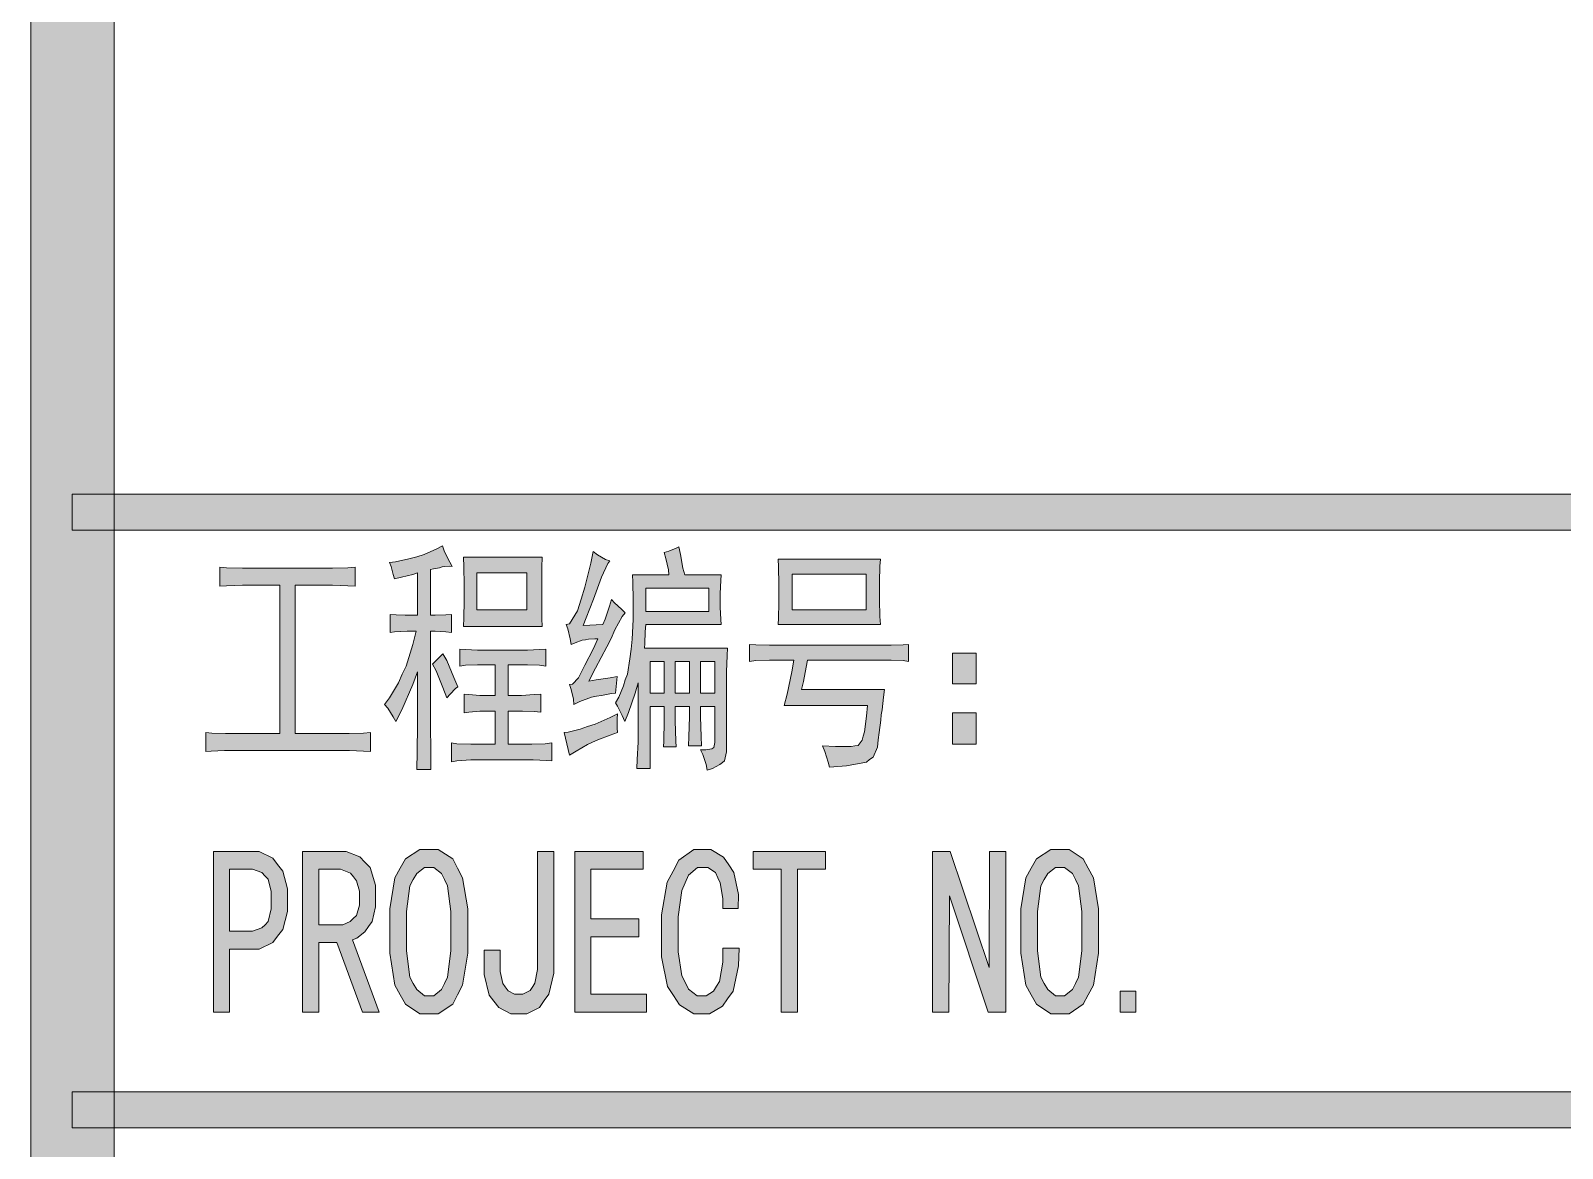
# Model space of a CAD drawing. Header units: millimetres. Extents: x 564 to 880, y 85 to 763.
# Drawn here: x 875.352 to 876.632, y 724.894 to 725.828 of the extents above; entities that cross this region are included whole.
import ezdxf

# ---------------------------------------------------------------- set-up
doc = ezdxf.new("R2010")
doc.units = ezdxf.units.MM

msp = doc.modelspace()

# ---------------------------------------------------------------- hatches: boundary and pattern name
h = msp.add_hatch(color=0)
h.dxf.hatch_style = 2
h.paths.add_polyline_path([(875.4214, 721.7212), (875.3517, 721.7212), (875.3517, 761.7175), (875.4214, 761.7175)])
h = msp.add_hatch(color=0)
h.dxf.hatch_style = 2
h.paths.add_polyline_path([(878.8734, 725.4408), (878.8734, 725.4107), (875.3864, 725.4107), (875.3864, 725.4408)])
h = msp.add_hatch(color=0)
h.dxf.hatch_style = 2
h.paths.add_polyline_path([(875.6515, 725.3835), (875.6565, 725.3843), (875.6679, 725.3868), (875.6744, 725.3885), (875.6805, 725.3903), (875.6912, 725.395), (875.6958, 725.3975), (875.6976, 725.3925), (875.7019, 725.3839), (875.7041, 725.3803), (875.7019, 725.3807), (875.6976, 725.3803), (875.6955, 725.38), (875.6933, 725.3792), (875.6883, 725.3782), (875.6858, 725.3778), (875.6858, 725.3395), (875.6898, 725.3395), (875.6987, 725.3399), (875.7034, 725.3402), (875.7034, 725.3252), (875.6987, 725.3256), (875.6898, 725.3263), (875.6858, 725.3263), (875.6858, 725.2572), (875.6858, 725.2483), (875.6862, 725.2254), (875.6862, 725.2107), (875.6744, 725.2107), (875.6747, 725.2254), (875.6751, 725.2479), (875.6751, 725.2562), (875.6751, 725.2923), (875.6712, 725.2816), (875.6619, 725.2605), (875.6568, 725.2508), (875.6547, 725.2547), (875.6501, 725.2619), (875.6475, 725.2651), (875.6515, 725.2705), (875.659, 725.283), (875.6622, 725.2902), (875.6654, 725.297), (875.6712, 725.3152), (875.674, 725.3263), (875.6665, 725.3263), (875.6558, 725.3256), (875.6522, 725.3252), (875.6522, 725.3402), (875.6572, 725.3399), (875.6647, 725.3395), (875.6669, 725.3395), (875.6751, 725.3395), (875.6751, 725.3749), (875.6712, 725.3735), (875.6615, 725.3714), (875.6558, 725.3699), (875.6547, 725.3735), (875.6529, 725.3803)])
h = msp.add_hatch(color=0)
h.dxf.hatch_style = 2
h.paths.add_polyline_path([(875.8357, 725.385), (875.834, 725.3828), (875.8289, 725.3714), (875.8254, 725.3621), (875.8221, 725.3531), (875.8161, 725.3374), (875.8136, 725.3309), (875.83, 725.3317), (875.8318, 725.3363), (875.8354, 725.347), (875.8372, 725.3528), (875.8397, 725.3499), (875.8454, 725.3445), (875.8486, 725.3417), (875.8461, 725.3385), (875.84, 725.3274), (875.8368, 725.3202), (875.8332, 725.3131), (875.8239, 725.2952), (875.8182, 725.2844), (875.8243, 725.2855), (875.8361, 725.2873), (875.8418, 725.2884), (875.8404, 725.2744), (875.8372, 725.2741), (875.8289, 725.2726), (875.8247, 725.2719), (875.8204, 725.2712), (875.8107, 725.2676), (875.8057, 725.2651), (875.8053, 725.2694), (875.8035, 725.2776), (875.8021, 725.2816), (875.8046, 725.2819), (875.8096, 725.2873), (875.8121, 725.2923), (875.815, 725.2977), (875.8218, 725.3113), (875.8257, 725.3198), (875.8232, 725.3198), (875.8179, 725.3195), (875.8153, 725.3191), (875.8125, 725.3188), (875.8068, 725.3166), (875.8035, 725.3152), (875.8025, 725.3198), (875.8007, 725.3281), (875.7992, 725.3317), (875.8021, 725.3324), (875.8086, 725.3431), (875.8118, 725.3531), (875.815, 725.3631), (875.82, 725.3832), (875.8218, 725.3928), (875.8254, 725.39), (875.8322, 725.386)])
h = msp.add_hatch(color=0)
h.paths.add_polyline_path([(875.8933, 725.3968), (875.8948, 725.3903), (875.8969, 725.3789), (875.8984, 725.3732), (875.9288, 725.3732), (875.9284, 725.3685), (875.9281, 725.3578), (875.9281, 725.352), (875.9281, 725.3463), (875.9284, 725.3359), (875.9288, 725.3317), (875.8658, 725.3317), (875.8654, 725.3256), (875.8651, 725.3159), (875.8647, 725.312), (875.9341, 725.312), (875.9338, 725.3059), (875.9334, 725.2923), (875.9334, 725.2855), (875.9334, 725.2311), (875.9334, 725.2254), (875.9316, 725.2179), (875.9298, 725.2164), (875.9277, 725.2147), (875.9216, 725.2114), (875.917, 725.21), (875.9162, 725.2147), (875.9134, 725.2232), (875.9116, 725.2272), (875.9159, 725.2272), (875.9209, 725.2279), (875.9227, 725.229), (875.9234, 725.2333), (875.9234, 725.2368), (875.9234, 725.2633), (875.9116, 725.2633), (875.9116, 725.2547), (875.912, 725.2383), (875.9123, 725.2304), (875.9016, 725.2304), (875.9019, 725.2383), (875.9023, 725.2547), (875.9023, 725.2633), (875.8905, 725.2633), (875.8905, 725.2512), (875.8908, 725.2343), (875.8912, 725.2297), (875.8805, 725.2297), (875.8808, 725.2343), (875.8812, 725.2512), (875.8812, 725.2633), (875.8694, 725.2633), (875.8694, 725.2114), (875.8583, 725.2114), (875.8586, 725.219), (875.8594, 725.2336), (875.8594, 725.2408), (875.8594, 725.283), (875.8569, 725.2744), (875.8515, 725.2583), (875.8483, 725.2508), (875.8461, 725.2558), (875.8422, 725.2637), (875.8404, 725.2665), (875.8433, 725.2712), (875.8472, 725.2805), (875.8486, 725.2855), (875.8504, 725.2902), (875.8526, 725.303), (875.8536, 725.3113), (875.8543, 725.3195), (875.8554, 725.3359), (875.8554, 725.3442), (875.8554, 725.3524), (875.8551, 725.3671), (875.8547, 725.3732), (875.8851, 725.3732), (875.8848, 725.3775), (875.8826, 725.3871), (875.8812, 725.3921), (875.8851, 725.3932), (875.8912, 725.3957)])
h.paths.add_polyline_path([(875.9184, 725.3427), (875.9184, 725.3621), (875.8658, 725.3621), (875.8658, 725.3427)])
h.paths.add_polyline_path([(875.9023, 725.2744), (875.9023, 725.3009), (875.8905, 725.3009), (875.8905, 725.2744)])
h.paths.add_polyline_path([(875.9234, 725.2744), (875.9234, 725.3009), (875.9116, 725.3009), (875.9116, 725.2744)])
h.paths.add_polyline_path([(875.8812, 725.2744), (875.8812, 725.3009), (875.8694, 725.3009), (875.8694, 725.2744)])
h = msp.add_hatch(color=0)
h.dxf.hatch_style = 2
h.paths.add_polyline_path([(875.5967, 725.3789), (875.6039, 725.3789), (875.6168, 725.3792), (875.6229, 725.3796), (875.6229, 725.3639), (875.6168, 725.3642), (875.6039, 725.3646), (875.5967, 725.3646), (875.5728, 725.3646), (875.5728, 725.2408), (875.6111, 725.2408), (875.6178, 725.2408), (875.63, 725.2411), (875.6357, 725.2415), (875.6357, 725.2258), (875.63, 725.2261), (875.6182, 725.2265), (875.6114, 725.2265), (875.5202, 725.2265), (875.5137, 725.2265), (875.5026, 725.2261), (875.498, 725.2258), (875.498, 725.2415), (875.503, 725.2411), (875.5144, 725.2408), (875.5209, 725.2408), (875.5599, 725.2408), (875.5599, 725.3646), (875.5363, 725.3646), (875.5288, 725.3646), (875.5155, 725.3642), (875.5098, 725.3639), (875.5098, 725.3796), (875.5155, 725.3792), (875.5288, 725.3789), (875.5363, 725.3789)])
h = msp.add_hatch(color=0)
h.paths.add_polyline_path([(875.7792, 725.3882), (875.7789, 725.3796), (875.7789, 725.3639), (875.7789, 725.3567), (875.7789, 725.3499), (875.7789, 725.3367), (875.7792, 725.3302), (875.7134, 725.3302), (875.7137, 725.3374), (875.7141, 725.3517), (875.7141, 725.3585), (875.7141, 725.3649), (875.7137, 725.38), (875.7134, 725.3882)])
h.paths.add_polyline_path([(875.7663, 725.3442), (875.7663, 725.3749), (875.7245, 725.3749), (875.7245, 725.3442)])
h = msp.add_hatch(color=0)
h.paths.add_polyline_path([(876.0619, 725.3864), (876.0615, 725.3807), (876.0611, 725.3674), (876.0611, 725.3599), (876.0611, 725.3524), (876.0615, 725.3385), (876.0619, 725.3317), (875.9764, 725.3317), (875.9767, 725.337), (875.9771, 725.3499), (875.9771, 725.3574), (875.9771, 725.3653), (875.9767, 725.38), (875.9764, 725.3864)])
h.paths.add_polyline_path([(876.0501, 725.3442), (876.0501, 725.3739), (875.9882, 725.3739), (875.9882, 725.3442)])
h = msp.add_hatch(color=0)
h.dxf.hatch_style = 2
h.paths.add_polyline_path([(876.0654, 725.3145), (876.0708, 725.3145), (876.0808, 725.3148), (876.0855, 725.3152), (876.0855, 725.3009), (876.0808, 725.3016), (876.0708, 725.302), (876.0654, 725.302), (876.001, 725.302), (876, 725.2962), (875.9975, 725.2841), (875.996, 725.2776), (876.0654, 725.2776), (876.0644, 725.2712), (876.0633, 725.2605), (876.0626, 725.2562), (876.0622, 725.2519), (876.0608, 725.2415), (876.0601, 725.2354), (876.0594, 725.2293), (876.0558, 725.2211), (876.0529, 725.219), (876.0504, 725.2168), (876.0336, 725.2136), (876.0193, 725.2125), (876.0182, 725.2168), (876.0154, 725.2258), (876.0136, 725.2304), (876.0243, 725.23), (876.0375, 725.23), (876.0404, 725.2304), (876.0433, 725.2308), (876.0468, 725.2351), (876.0476, 725.2386), (876.0486, 725.2422), (876.0504, 725.2551), (876.0511, 725.264), (875.9814, 725.264), (875.9839, 725.2737), (875.9878, 725.2923), (875.9896, 725.302), (875.9753, 725.302), (875.9692, 725.302), (875.9577, 725.3016), (875.9524, 725.3009), (875.9524, 725.3152), (875.9577, 725.3148), (875.9692, 725.3145), (875.9753, 725.3145)])
h = msp.add_hatch(color=0)
h.dxf.hatch_style = 2
h.paths.add_polyline_path([(875.6962, 725.3073), (875.6994, 725.3016), (875.7055, 725.2876), (875.7087, 725.2798), (875.7069, 725.2783), (875.7023, 725.2737), (875.6994, 725.2705), (875.6962, 725.2791), (875.6905, 725.293), (875.6876, 725.2987), (875.6894, 725.3005), (875.6937, 725.3048)])
h = msp.add_hatch(color=0)
h.dxf.hatch_style = 2
h.paths.add_polyline_path([(875.7624, 725.3105), (875.767, 725.3105), (875.7771, 725.3109), (875.7824, 725.3113), (875.7824, 725.297), (875.7771, 725.2977), (875.767, 725.298), (875.7624, 725.298), (875.7509, 725.298), (875.7509, 725.2726), (875.7574, 725.2726), (875.762, 725.2726), (875.7724, 725.2733), (875.7781, 725.2737), (875.7781, 725.2587), (875.7724, 725.259), (875.7628, 725.2594), (875.7592, 725.2594), (875.7509, 725.2594), (875.7509, 725.2318), (875.7653, 725.2318), (875.7706, 725.2318), (875.7817, 725.2322), (875.7874, 725.2329), (875.7874, 725.2179), (875.7828, 725.2182), (875.7717, 725.2186), (875.7653, 725.2186), (875.7259, 725.2186), (875.7195, 725.2186), (875.708, 725.2179), (875.7034, 725.2172), (875.7034, 725.2329), (875.708, 725.2322), (875.7195, 725.2318), (875.7259, 725.2318), (875.7399, 725.2318), (875.7399, 725.2594), (875.7316, 725.2594), (875.727, 725.2594), (875.718, 725.2587), (875.7141, 725.258), (875.7141, 725.2737), (875.718, 725.2733), (875.727, 725.2726), (875.7316, 725.2726), (875.7399, 725.2726), (875.7399, 725.298), (875.7306, 725.298), (875.7252, 725.298), (875.7152, 725.2977), (875.7105, 725.297), (875.7105, 725.3113), (875.7152, 725.3109), (875.7252, 725.3105), (875.7306, 725.3105)])
h = msp.add_hatch(color=0)
h.dxf.hatch_style = 2
h.paths.add_polyline_path([(876.1223, 725.308), (876.142, 725.308), (876.142, 725.2823), (876.1223, 725.2823)])
h = msp.add_hatch(color=0)
h.dxf.hatch_style = 2
h.paths.add_polyline_path([(875.8422, 725.2572), (875.8418, 725.2529), (875.8418, 725.2451), (875.8422, 725.2415), (875.8361, 725.2393), (875.8257, 725.2354), (875.8214, 725.2336), (875.8171, 725.2315), (875.8075, 725.2261), (875.8021, 725.2225), (875.7975, 725.2415), (875.801, 725.2419), (875.8111, 725.2444), (875.8171, 725.2465), (875.8236, 725.2486), (875.8361, 725.254)])
h = msp.add_hatch(color=0)
h.dxf.hatch_style = 2
h.paths.add_polyline_path([(876.1223, 725.258), (876.142, 725.258), (876.142, 725.2318), (876.1223, 725.2318)])
h = msp.add_hatch(color=0)
h.paths.add_polyline_path([(875.5663, 725.1012), (875.5663, 725.0919), (875.5624, 725.0769), (875.5581, 725.0715), (875.5542, 725.0662), (875.5427, 725.0605), (875.5352, 725.0605), (875.518, 725.0605), (875.518, 725.0079), (875.5044, 725.0079), (875.5044, 725.142), (875.5352, 725.142), (875.5427, 725.142), (875.5542, 725.1367), (875.5581, 725.1313), (875.5624, 725.1256), (875.5663, 725.1109)])
h.paths.add_polyline_path([(875.5527, 725.1012), (875.5527, 725.1088), (875.5502, 725.1191), (875.5477, 725.1216), (875.5449, 725.1245), (875.537, 725.1274), (875.5316, 725.1274), (875.518, 725.1274), (875.518, 725.0755), (875.5316, 725.0755), (875.537, 725.0755), (875.5449, 725.0783), (875.5477, 725.0808), (875.5502, 725.0837), (875.5527, 725.0941)])
h = msp.add_hatch(color=0)
h.paths.add_polyline_path([(875.6429, 725.0079), (875.6289, 725.0079), (875.6075, 725.0662), (875.5924, 725.0662), (875.5924, 725.0079), (875.5789, 725.0079), (875.5789, 725.142), (875.6082, 725.142), (875.6153, 725.142), (875.6268, 725.1377), (875.6311, 725.1331), (875.6354, 725.1288), (875.64, 725.1141), (875.64, 725.1037), (875.64, 725.0959), (875.6372, 725.0837), (875.634, 725.0794), (875.6311, 725.0751), (875.6243, 725.0698), (875.6207, 725.0683)])
h.paths.add_polyline_path([(875.6264, 725.1037), (875.6264, 725.1091), (875.6239, 725.1177), (875.6214, 725.1209), (875.6189, 725.1241), (875.6107, 725.1274), (875.6053, 725.1274), (875.5924, 725.1274), (875.5924, 725.0808), (875.6089, 725.0808), (875.6125, 725.0808), (875.6186, 725.0837), (875.6211, 725.0862), (875.6239, 725.0887), (875.6264, 725.0973)])
h = msp.add_hatch(color=0)
h.paths.add_polyline_path([(875.717, 725.0755), (875.717, 725.0572), (875.7127, 725.0304), (875.7084, 725.0225), (875.7044, 725.0147), (875.6923, 725.0064), (875.6848, 725.0064), (875.6769, 725.0064), (875.6651, 725.0147), (875.6604, 725.0225), (875.6561, 725.0304), (875.6518, 725.0572), (875.6518, 725.0755), (875.6518, 725.0941), (875.6561, 725.1202), (875.6604, 725.1281), (875.6651, 725.1359), (875.6769, 725.1438), (875.6848, 725.1438), (875.6923, 725.1438), (875.7044, 725.1359), (875.7084, 725.1281), (875.7127, 725.1202), (875.717, 725.0941)])
h.paths.add_polyline_path([(875.703, 725.0755), (875.703, 725.0919), (875.7001, 725.1134), (875.6976, 725.1188), (875.6951, 725.1238), (875.6887, 725.1288), (875.6848, 725.1288), (875.6808, 725.1288), (875.6744, 725.1238), (875.6715, 725.1188), (875.6687, 725.1134), (875.6658, 725.0919), (875.6658, 725.0755), (875.6658, 725.059), (875.6687, 725.0372), (875.6715, 725.0318), (875.6744, 725.0268), (875.6808, 725.0215), (875.6848, 725.0215), (875.6887, 725.0215), (875.6951, 725.0268), (875.6976, 725.0318), (875.7001, 725.0372), (875.703, 725.059)])
h = msp.add_hatch(color=0)
h.dxf.hatch_style = 2
h.paths.add_polyline_path([(875.7889, 725.0526), (875.7889, 725.0404), (875.7849, 725.0229), (875.781, 725.0175), (875.7771, 725.0118), (875.7663, 725.0064), (875.7595, 725.0064), (875.7531, 725.0064), (875.7431, 725.0118), (875.7388, 725.0172), (875.7348, 725.0222), (875.7306, 725.0393), (875.7306, 725.0512), (875.7306, 725.0597), (875.7441, 725.0597), (875.7441, 725.0486), (875.7441, 725.0418), (875.7463, 725.0318), (875.7484, 725.029), (875.7509, 725.0257), (875.756, 725.0229), (875.7588, 725.0229), (875.7631, 725.0229), (875.7692, 725.0261), (875.7713, 725.0293), (875.7731, 725.0322), (875.7753, 725.0436), (875.7753, 725.0519), (875.7753, 725.142), (875.7889, 725.142)])
h = msp.add_hatch(color=0)
h.dxf.hatch_style = 2
h.paths.add_polyline_path([(875.8665, 725.0079), (875.8064, 725.0079), (875.8064, 725.142), (875.8636, 725.142), (875.8636, 725.1274), (875.82, 725.1274), (875.82, 725.0859), (875.8601, 725.0859), (875.8601, 725.0708), (875.82, 725.0708), (875.82, 725.0229), (875.8665, 725.0229)])
h = msp.add_hatch(color=0)
h.dxf.hatch_style = 2
h.paths.add_polyline_path([(875.9438, 725.0615), (875.9434, 725.0465), (875.9388, 725.0254), (875.9341, 725.019), (875.9298, 725.0129), (875.9191, 725.0064), (875.913, 725.0064), (875.9059, 725.0064), (875.8941, 725.0139), (875.8891, 725.0218), (875.884, 725.0293), (875.879, 725.054), (875.879, 725.0708), (875.879, 725.0891), (875.8837, 725.1166), (875.8887, 725.1256), (875.8933, 725.1349), (875.9059, 725.1438), (875.9137, 725.1438), (875.9202, 725.1438), (875.9309, 725.1374), (875.9352, 725.1309), (875.9395, 725.1245), (875.9434, 725.1063), (875.9431, 725.0944), (875.9302, 725.0944), (875.9302, 725.103), (875.9281, 725.1159), (875.9259, 725.1202), (875.9241, 725.1245), (875.9177, 725.1288), (875.9137, 725.1288), (875.9091, 725.1288), (875.9016, 725.1224), (875.8987, 725.1159), (875.8959, 725.1095), (875.893, 725.0876), (875.893, 725.0723), (875.893, 725.0583), (875.8959, 725.0383), (875.8987, 725.0329), (875.9016, 725.0272), (875.9087, 725.0215), (875.913, 725.0215), (875.9162, 725.0215), (875.9223, 725.0254), (875.9248, 725.0297), (875.9273, 725.0336), (875.9302, 725.0497), (875.9302, 725.0615)])
h = msp.add_hatch(color=0)
h.dxf.hatch_style = 2
h.paths.add_polyline_path([(876.0161, 725.1274), (875.9925, 725.1274), (875.9925, 725.0079), (875.9789, 725.0079), (875.9789, 725.1274), (875.9556, 725.1274), (875.9556, 725.142), (876.0161, 725.142)])
h = msp.add_hatch(color=0)
h.dxf.hatch_style = 2
h.paths.add_polyline_path([(876.1667, 725.0079), (876.152, 725.0079), (876.1198, 725.1052), (876.1191, 725.0079), (876.1055, 725.0079), (876.1055, 725.142), (876.1202, 725.142), (876.1527, 725.0451), (876.1531, 725.142), (876.1667, 725.142)])
h = msp.add_hatch(color=0)
h.paths.add_polyline_path([(876.2443, 725.0755), (876.2443, 725.0572), (876.24, 725.0304), (876.2357, 725.0225), (876.2315, 725.0147), (876.2196, 725.0064), (876.2121, 725.0064), (876.2043, 725.0064), (876.1925, 725.0147), (876.1878, 725.0225), (876.1835, 725.0304), (876.1792, 725.0572), (876.1792, 725.0755), (876.1792, 725.0941), (876.1835, 725.1202), (876.1878, 725.1281), (876.1925, 725.1359), (876.2043, 725.1438), (876.2121, 725.1438), (876.2196, 725.1438), (876.2315, 725.1359), (876.2357, 725.1281), (876.24, 725.1202), (876.2443, 725.0941)])
h.paths.add_polyline_path([(876.2304, 725.0755), (876.2304, 725.0919), (876.2275, 725.1134), (876.225, 725.1188), (876.2225, 725.1238), (876.2157, 725.1288), (876.2121, 725.1288), (876.2082, 725.1288), (876.2018, 725.1238), (876.1989, 725.1188), (876.196, 725.1134), (876.1932, 725.0919), (876.1932, 725.0755), (876.1932, 725.059), (876.196, 725.0372), (876.1989, 725.0318), (876.2018, 725.0268), (876.2082, 725.0215), (876.2121, 725.0215), (876.2157, 725.0215), (876.2225, 725.0268), (876.225, 725.0318), (876.2275, 725.0372), (876.2304, 725.059)])
h = msp.add_hatch(color=0)
h.dxf.hatch_style = 2
h.paths.add_polyline_path([(876.2755, 725.0079), (876.2622, 725.0079), (876.2622, 725.0254), (876.2755, 725.0254)])
h = msp.add_hatch(color=0)
h.dxf.hatch_style = 2
h.paths.add_polyline_path([(878.8734, 724.9413), (878.8734, 724.9113), (875.3864, 724.9113), (875.3864, 724.9413)])

# ---------------------------------------------------------------- linework, layer by layer
at = {"color": 0, "lineweight": 0}
for points in [[(875.4214, 721.7212), (875.3517, 721.7212), (875.3517, 761.7175), (875.4214, 761.7175)], [(878.8734, 725.4408), (878.8734, 725.4107), (875.3864, 725.4107), (875.3864, 725.4408)], [(875.6515, 725.3835), (875.6565, 725.3843), (875.6679, 725.3868), (875.6744, 725.3885), (875.6805, 725.3903), (875.6912, 725.395), (875.6958, 725.3975), (875.6976, 725.3925), (875.7019, 725.3839), (875.7041, 725.3803), (875.7019, 725.3807), (875.6976, 725.3803), (875.6955, 725.38), (875.6933, 725.3792), (875.6883, 725.3782), (875.6858, 725.3778), (875.6858, 725.3395), (875.6898, 725.3395), (875.6987, 725.3399), (875.7034, 725.3402), (875.7034, 725.3252), (875.6987, 725.3256), (875.6898, 725.3263), (875.6858, 725.3263), (875.6858, 725.2572), (875.6858, 725.2483), (875.6862, 725.2254), (875.6862, 725.2107), (875.6744, 725.2107), (875.6747, 725.2254), (875.6751, 725.2479), (875.6751, 725.2562), (875.6751, 725.2923), (875.6712, 725.2816), (875.6619, 725.2605), (875.6568, 725.2508), (875.6547, 725.2547), (875.6501, 725.2619), (875.6475, 725.2651), (875.6515, 725.2705), (875.659, 725.283), (875.6622, 725.2902), (875.6654, 725.297), (875.6712, 725.3152), (875.674, 725.3263), (875.6665, 725.3263), (875.6558, 725.3256), (875.6522, 725.3252), (875.6522, 725.3402), (875.6572, 725.3399), (875.6647, 725.3395), (875.6669, 725.3395), (875.6751, 725.3395), (875.6751, 725.3749), (875.6712, 725.3735), (875.6615, 725.3714), (875.6558, 725.3699), (875.6547, 725.3735), (875.6529, 725.3803)], [(875.8357, 725.385), (875.834, 725.3828), (875.8289, 725.3714), (875.8254, 725.3621), (875.8221, 725.3531), (875.8161, 725.3374), (875.8136, 725.3309), (875.83, 725.3317), (875.8318, 725.3363), (875.8354, 725.347), (875.8372, 725.3528), (875.8397, 725.3499), (875.8454, 725.3445), (875.8486, 725.3417), (875.8461, 725.3385), (875.84, 725.3274), (875.8368, 725.3202), (875.8332, 725.3131), (875.8239, 725.2952), (875.8182, 725.2844), (875.8243, 725.2855), (875.8361, 725.2873), (875.8418, 725.2884), (875.8404, 725.2744), (875.8372, 725.2741), (875.8289, 725.2726), (875.8247, 725.2719), (875.8204, 725.2712), (875.8107, 725.2676), (875.8057, 725.2651), (875.8053, 725.2694), (875.8035, 725.2776), (875.8021, 725.2816), (875.8046, 725.2819), (875.8096, 725.2873), (875.8121, 725.2923), (875.815, 725.2977), (875.8218, 725.3113), (875.8257, 725.3198), (875.8232, 725.3198), (875.8179, 725.3195), (875.8153, 725.3191), (875.8125, 725.3188), (875.8068, 725.3166), (875.8035, 725.3152), (875.8025, 725.3198), (875.8007, 725.3281), (875.7992, 725.3317), (875.8021, 725.3324), (875.8086, 725.3431), (875.8118, 725.3531), (875.815, 725.3631), (875.82, 725.3832), (875.8218, 725.3928), (875.8254, 725.39), (875.8322, 725.386)], [(875.8933, 725.3968), (875.8948, 725.3903), (875.8969, 725.3789), (875.8984, 725.3732), (875.9288, 725.3732), (875.9284, 725.3685), (875.9281, 725.3578), (875.9281, 725.352), (875.9281, 725.3463), (875.9284, 725.3359), (875.9288, 725.3317), (875.8658, 725.3317), (875.8654, 725.3256), (875.8651, 725.3159), (875.8647, 725.312), (875.9341, 725.312), (875.9338, 725.3059), (875.9334, 725.2923), (875.9334, 725.2855), (875.9334, 725.2311), (875.9334, 725.2254), (875.9316, 725.2179), (875.9298, 725.2164), (875.9277, 725.2147), (875.9216, 725.2114), (875.917, 725.21), (875.9162, 725.2147), (875.9134, 725.2232), (875.9116, 725.2272), (875.9159, 725.2272), (875.9209, 725.2279), (875.9227, 725.229), (875.9234, 725.2333), (875.9234, 725.2368), (875.9234, 725.2633), (875.9116, 725.2633), (875.9116, 725.2547), (875.912, 725.2383), (875.9123, 725.2304), (875.9016, 725.2304), (875.9019, 725.2383), (875.9023, 725.2547), (875.9023, 725.2633), (875.8905, 725.2633), (875.8905, 725.2512), (875.8908, 725.2343), (875.8912, 725.2297), (875.8805, 725.2297), (875.8808, 725.2343), (875.8812, 725.2512), (875.8812, 725.2633), (875.8694, 725.2633), (875.8694, 725.2114), (875.8583, 725.2114), (875.8586, 725.219), (875.8594, 725.2336), (875.8594, 725.2408), (875.8594, 725.283), (875.8569, 725.2744), (875.8515, 725.2583), (875.8483, 725.2508), (875.8461, 725.2558), (875.8422, 725.2637), (875.8404, 725.2665), (875.8433, 725.2712), (875.8472, 725.2805), (875.8486, 725.2855), (875.8504, 725.2902), (875.8526, 725.303), (875.8536, 725.3113), (875.8543, 725.3195), (875.8554, 725.3359), (875.8554, 725.3442), (875.8554, 725.3524), (875.8551, 725.3671), (875.8547, 725.3732), (875.8851, 725.3732), (875.8848, 725.3775), (875.8826, 725.3871), (875.8812, 725.3921), (875.8851, 725.3932), (875.8912, 725.3957)], [(875.5967, 725.3789), (875.6039, 725.3789), (875.6168, 725.3792), (875.6229, 725.3796), (875.6229, 725.3639), (875.6168, 725.3642), (875.6039, 725.3646), (875.5967, 725.3646), (875.5728, 725.3646), (875.5728, 725.2408), (875.6111, 725.2408), (875.6178, 725.2408), (875.63, 725.2411), (875.6357, 725.2415), (875.6357, 725.2258), (875.63, 725.2261), (875.6182, 725.2265), (875.6114, 725.2265), (875.5202, 725.2265), (875.5137, 725.2265), (875.5026, 725.2261), (875.498, 725.2258), (875.498, 725.2415), (875.503, 725.2411), (875.5144, 725.2408), (875.5209, 725.2408), (875.5599, 725.2408), (875.5599, 725.3646), (875.5363, 725.3646), (875.5288, 725.3646), (875.5155, 725.3642), (875.5098, 725.3639), (875.5098, 725.3796), (875.5155, 725.3792), (875.5288, 725.3789), (875.5363, 725.3789)], [(875.7792, 725.3882), (875.7789, 725.3796), (875.7789, 725.3639), (875.7789, 725.3567), (875.7789, 725.3499), (875.7789, 725.3367), (875.7792, 725.3302), (875.7134, 725.3302), (875.7137, 725.3374), (875.7141, 725.3517), (875.7141, 725.3585), (875.7141, 725.3649), (875.7137, 725.38), (875.7134, 725.3882)], [(876.0619, 725.3864), (876.0615, 725.3807), (876.0611, 725.3674), (876.0611, 725.3599), (876.0611, 725.3524), (876.0615, 725.3385), (876.0619, 725.3317), (875.9764, 725.3317), (875.9767, 725.337), (875.9771, 725.3499), (875.9771, 725.3574), (875.9771, 725.3653), (875.9767, 725.38), (875.9764, 725.3864)], [(875.7663, 725.3442), (875.7663, 725.3749), (875.7245, 725.3749), (875.7245, 725.3442)], [(876.0501, 725.3442), (876.0501, 725.3739), (875.9882, 725.3739), (875.9882, 725.3442)], [(875.9184, 725.3427), (875.9184, 725.3621), (875.8658, 725.3621), (875.8658, 725.3427)], [(876.0654, 725.3145), (876.0708, 725.3145), (876.0808, 725.3148), (876.0855, 725.3152), (876.0855, 725.3009), (876.0808, 725.3016), (876.0708, 725.302), (876.0654, 725.302), (876.001, 725.302), (876, 725.2962), (875.9975, 725.2841), (875.996, 725.2776), (876.0654, 725.2776), (876.0644, 725.2712), (876.0633, 725.2605), (876.0626, 725.2562), (876.0622, 725.2519), (876.0608, 725.2415), (876.0601, 725.2354), (876.0594, 725.2293), (876.0558, 725.2211), (876.0529, 725.219), (876.0504, 725.2168), (876.0336, 725.2136), (876.0193, 725.2125), (876.0182, 725.2168), (876.0154, 725.2258), (876.0136, 725.2304), (876.0243, 725.23), (876.0375, 725.23), (876.0404, 725.2304), (876.0433, 725.2308), (876.0468, 725.2351), (876.0476, 725.2386), (876.0486, 725.2422), (876.0504, 725.2551), (876.0511, 725.264), (875.9814, 725.264), (875.9839, 725.2737), (875.9878, 725.2923), (875.9896, 725.302), (875.9753, 725.302), (875.9692, 725.302), (875.9577, 725.3016), (875.9524, 725.3009), (875.9524, 725.3152), (875.9577, 725.3148), (875.9692, 725.3145), (875.9753, 725.3145)], [(875.6962, 725.3073), (875.6994, 725.3016), (875.7055, 725.2876), (875.7087, 725.2798), (875.7069, 725.2783), (875.7023, 725.2737), (875.6994, 725.2705), (875.6962, 725.2791), (875.6905, 725.293), (875.6876, 725.2987), (875.6894, 725.3005), (875.6937, 725.3048)], [(875.7624, 725.3105), (875.767, 725.3105), (875.7771, 725.3109), (875.7824, 725.3113), (875.7824, 725.297), (875.7771, 725.2977), (875.767, 725.298), (875.7624, 725.298), (875.7509, 725.298), (875.7509, 725.2726), (875.7574, 725.2726), (875.762, 725.2726), (875.7724, 725.2733), (875.7781, 725.2737), (875.7781, 725.2587), (875.7724, 725.259), (875.7628, 725.2594), (875.7592, 725.2594), (875.7509, 725.2594), (875.7509, 725.2318), (875.7653, 725.2318), (875.7706, 725.2318), (875.7817, 725.2322), (875.7874, 725.2329), (875.7874, 725.2179), (875.7828, 725.2182), (875.7717, 725.2186), (875.7653, 725.2186), (875.7259, 725.2186), (875.7195, 725.2186), (875.708, 725.2179), (875.7034, 725.2172), (875.7034, 725.2329), (875.708, 725.2322), (875.7195, 725.2318), (875.7259, 725.2318), (875.7399, 725.2318), (875.7399, 725.2594), (875.7316, 725.2594), (875.727, 725.2594), (875.718, 725.2587), (875.7141, 725.258), (875.7141, 725.2737), (875.718, 725.2733), (875.727, 725.2726), (875.7316, 725.2726), (875.7399, 725.2726), (875.7399, 725.298), (875.7306, 725.298), (875.7252, 725.298), (875.7152, 725.2977), (875.7105, 725.297), (875.7105, 725.3113), (875.7152, 725.3109), (875.7252, 725.3105), (875.7306, 725.3105)], [(875.8812, 725.2744), (875.8812, 725.3009), (875.8694, 725.3009), (875.8694, 725.2744)], [(875.9023, 725.2744), (875.9023, 725.3009), (875.8905, 725.3009), (875.8905, 725.2744)], [(875.9234, 725.2744), (875.9234, 725.3009), (875.9116, 725.3009), (875.9116, 725.2744)], [(876.1223, 725.308), (876.142, 725.308), (876.142, 725.2823), (876.1223, 725.2823)], [(875.8422, 725.2572), (875.8418, 725.2529), (875.8418, 725.2451), (875.8422, 725.2415), (875.8361, 725.2393), (875.8257, 725.2354), (875.8214, 725.2336), (875.8171, 725.2315), (875.8075, 725.2261), (875.8021, 725.2225), (875.7975, 725.2415), (875.801, 725.2419), (875.8111, 725.2444), (875.8171, 725.2465), (875.8236, 725.2486), (875.8361, 725.254)], [(876.1223, 725.258), (876.142, 725.258), (876.142, 725.2318), (876.1223, 725.2318)], [(875.5663, 725.1012), (875.5663, 725.0919), (875.5624, 725.0769), (875.5581, 725.0715), (875.5542, 725.0662), (875.5427, 725.0605), (875.5352, 725.0605), (875.518, 725.0605), (875.518, 725.0079), (875.5044, 725.0079), (875.5044, 725.142), (875.5352, 725.142), (875.5427, 725.142), (875.5542, 725.1367), (875.5581, 725.1313), (875.5624, 725.1256), (875.5663, 725.1109)], [(875.6429, 725.0079), (875.6289, 725.0079), (875.6075, 725.0662), (875.5924, 725.0662), (875.5924, 725.0079), (875.5789, 725.0079), (875.5789, 725.142), (875.6082, 725.142), (875.6153, 725.142), (875.6268, 725.1377), (875.6311, 725.1331), (875.6354, 725.1288), (875.64, 725.1141), (875.64, 725.1037), (875.64, 725.0959), (875.6372, 725.0837), (875.634, 725.0794), (875.6311, 725.0751), (875.6243, 725.0698), (875.6207, 725.0683)], [(875.717, 725.0755), (875.717, 725.0572), (875.7127, 725.0304), (875.7084, 725.0225), (875.7044, 725.0147), (875.6923, 725.0064), (875.6848, 725.0064), (875.6769, 725.0064), (875.6651, 725.0147), (875.6604, 725.0225), (875.6561, 725.0304), (875.6518, 725.0572), (875.6518, 725.0755), (875.6518, 725.0941), (875.6561, 725.1202), (875.6604, 725.1281), (875.6651, 725.1359), (875.6769, 725.1438), (875.6848, 725.1438), (875.6923, 725.1438), (875.7044, 725.1359), (875.7084, 725.1281), (875.7127, 725.1202), (875.717, 725.0941)], [(875.7889, 725.0526), (875.7889, 725.0404), (875.7849, 725.0229), (875.781, 725.0175), (875.7771, 725.0118), (875.7663, 725.0064), (875.7595, 725.0064), (875.7531, 725.0064), (875.7431, 725.0118), (875.7388, 725.0172), (875.7348, 725.0222), (875.7306, 725.0393), (875.7306, 725.0512), (875.7306, 725.0597), (875.7441, 725.0597), (875.7441, 725.0486), (875.7441, 725.0418), (875.7463, 725.0318), (875.7484, 725.029), (875.7509, 725.0257), (875.756, 725.0229), (875.7588, 725.0229), (875.7631, 725.0229), (875.7692, 725.0261), (875.7713, 725.0293), (875.7731, 725.0322), (875.7753, 725.0436), (875.7753, 725.0519), (875.7753, 725.142), (875.7889, 725.142)], [(875.8665, 725.0079), (875.8064, 725.0079), (875.8064, 725.142), (875.8636, 725.142), (875.8636, 725.1274), (875.82, 725.1274), (875.82, 725.0859), (875.8601, 725.0859), (875.8601, 725.0708), (875.82, 725.0708), (875.82, 725.0229), (875.8665, 725.0229)], [(875.9438, 725.0615), (875.9434, 725.0465), (875.9388, 725.0254), (875.9341, 725.019), (875.9298, 725.0129), (875.9191, 725.0064), (875.913, 725.0064), (875.9059, 725.0064), (875.8941, 725.0139), (875.8891, 725.0218), (875.884, 725.0293), (875.879, 725.054), (875.879, 725.0708), (875.879, 725.0891), (875.8837, 725.1166), (875.8887, 725.1256), (875.8933, 725.1349), (875.9059, 725.1438), (875.9137, 725.1438), (875.9202, 725.1438), (875.9309, 725.1374), (875.9352, 725.1309), (875.9395, 725.1245), (875.9434, 725.1063), (875.9431, 725.0944), (875.9302, 725.0944), (875.9302, 725.103), (875.9281, 725.1159), (875.9259, 725.1202), (875.9241, 725.1245), (875.9177, 725.1288), (875.9137, 725.1288), (875.9091, 725.1288), (875.9016, 725.1224), (875.8987, 725.1159), (875.8959, 725.1095), (875.893, 725.0876), (875.893, 725.0723), (875.893, 725.0583), (875.8959, 725.0383), (875.8987, 725.0329), (875.9016, 725.0272), (875.9087, 725.0215), (875.913, 725.0215), (875.9162, 725.0215), (875.9223, 725.0254), (875.9248, 725.0297), (875.9273, 725.0336), (875.9302, 725.0497), (875.9302, 725.0615)], [(876.0161, 725.1274), (875.9925, 725.1274), (875.9925, 725.0079), (875.9789, 725.0079), (875.9789, 725.1274), (875.9556, 725.1274), (875.9556, 725.142), (876.0161, 725.142)], [(876.1667, 725.0079), (876.152, 725.0079), (876.1198, 725.1052), (876.1191, 725.0079), (876.1055, 725.0079), (876.1055, 725.142), (876.1202, 725.142), (876.1527, 725.0451), (876.1531, 725.142), (876.1667, 725.142)], [(876.2443, 725.0755), (876.2443, 725.0572), (876.24, 725.0304), (876.2357, 725.0225), (876.2315, 725.0147), (876.2196, 725.0064), (876.2121, 725.0064), (876.2043, 725.0064), (876.1925, 725.0147), (876.1878, 725.0225), (876.1835, 725.0304), (876.1792, 725.0572), (876.1792, 725.0755), (876.1792, 725.0941), (876.1835, 725.1202), (876.1878, 725.1281), (876.1925, 725.1359), (876.2043, 725.1438), (876.2121, 725.1438), (876.2196, 725.1438), (876.2315, 725.1359), (876.2357, 725.1281), (876.24, 725.1202), (876.2443, 725.0941)], [(875.5527, 725.1012), (875.5527, 725.1088), (875.5502, 725.1191), (875.5477, 725.1216), (875.5449, 725.1245), (875.537, 725.1274), (875.5316, 725.1274), (875.518, 725.1274), (875.518, 725.0755), (875.5316, 725.0755), (875.537, 725.0755), (875.5449, 725.0783), (875.5477, 725.0808), (875.5502, 725.0837), (875.5527, 725.0941)], [(875.6264, 725.1037), (875.6264, 725.1091), (875.6239, 725.1177), (875.6214, 725.1209), (875.6189, 725.1241), (875.6107, 725.1274), (875.6053, 725.1274), (875.5924, 725.1274), (875.5924, 725.0808), (875.6089, 725.0808), (875.6125, 725.0808), (875.6186, 725.0837), (875.6211, 725.0862), (875.6239, 725.0887), (875.6264, 725.0973)], [(875.703, 725.0755), (875.703, 725.0919), (875.7001, 725.1134), (875.6976, 725.1188), (875.6951, 725.1238), (875.6887, 725.1288), (875.6848, 725.1288), (875.6808, 725.1288), (875.6744, 725.1238), (875.6715, 725.1188), (875.6687, 725.1134), (875.6658, 725.0919), (875.6658, 725.0755), (875.6658, 725.059), (875.6687, 725.0372), (875.6715, 725.0318), (875.6744, 725.0268), (875.6808, 725.0215), (875.6848, 725.0215), (875.6887, 725.0215), (875.6951, 725.0268), (875.6976, 725.0318), (875.7001, 725.0372), (875.703, 725.059)], [(876.2304, 725.0755), (876.2304, 725.0919), (876.2275, 725.1134), (876.225, 725.1188), (876.2225, 725.1238), (876.2157, 725.1288), (876.2121, 725.1288), (876.2082, 725.1288), (876.2018, 725.1238), (876.1989, 725.1188), (876.196, 725.1134), (876.1932, 725.0919), (876.1932, 725.0755), (876.1932, 725.059), (876.196, 725.0372), (876.1989, 725.0318), (876.2018, 725.0268), (876.2082, 725.0215), (876.2121, 725.0215), (876.2157, 725.0215), (876.2225, 725.0268), (876.225, 725.0318), (876.2275, 725.0372), (876.2304, 725.059)], [(876.2755, 725.0079), (876.2622, 725.0079), (876.2622, 725.0254), (876.2755, 725.0254)], [(878.8734, 724.9413), (878.8734, 724.9113), (875.3864, 724.9113), (875.3864, 724.9413)]]:
    msp.add_lwpolyline(points, close=True, dxfattribs=at)

doc.saveas('drawing.dxf')
